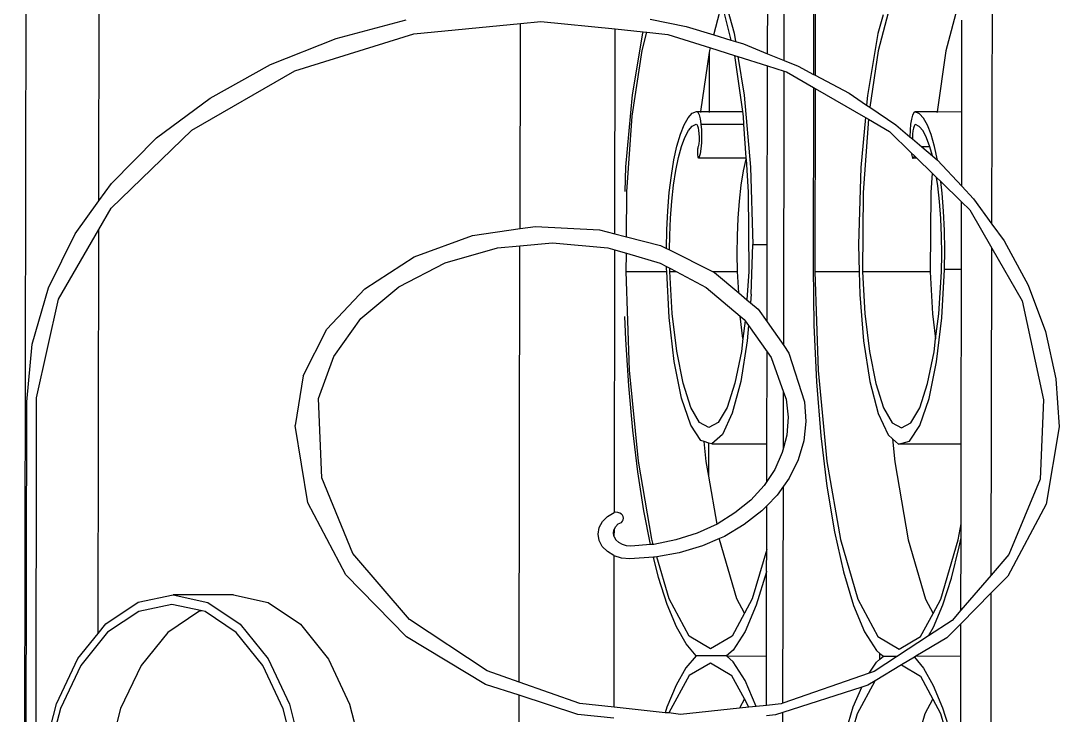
# Model space of a CAD drawing. Header units: millimetres. Extents: x 173236 to 801264, y -94969 to 615039.
# Drawn here: x 298375.4 to 298544.3, y -1535.5 to -1422.5 of the extents above; entities that cross this region are included whole.
import ezdxf

# ---------------------------------------------------------------- set-up
doc = ezdxf.new("R2010")
doc.units = ezdxf.units.MM
doc.header["$MEASUREMENT"] = 0
doc.layers.add('VOX-A-STAIRS-STEPS', color=140, linetype='Continuous')
doc.layers.add('VOX-A-WALL-PATT', color=233, linetype='Continuous')

# ---------------------------------------------------------------- blocks, each defined once
blk = doc.blocks.new('STAIR')
at = {"layer": 'VOX-A-WALL-PATT'}
for p, q in [((293682.29, 697.64), (293683.62, 1423.82)), ((293840.25, 1151.02), (293840.37, 1219.07)), ((293694.99, 1154.83), (293695.1, 1215.79)), ((293811.25, 1194.78), (293811.21, 1175.41)), ((293811.52, 1194.92), (293811.49, 1175.27)), ((293806.46, 1177.67), (293806.48, 1192.54)), ((293803.76, 1178.77), (293803.78, 1191.45)), ((293796.44, 1188.84), (293798.32, 1182.1)), ((293823.9, 1187.55), (293821.75, 1179.24)), ((293795.01, 1181.83), (293796.31, 1186.84)), ((293796.31, 1186.84), (293797.8, 1180.99)), ((293834.73, 1186.77), (293832.77, 1179.22)), ((293733.6, 1181.27), (293744.99, 1184.26)), ((293763.55, 1183.7), (293766.87, 1184.03)), ((293766.87, 1184.03), (293778.98, 1182.8)), ((293784.64, 1184.37), (293790.5, 1183.19)), ((293822.53, 1185.07), (293821.67, 1182.05)), ((293835.35, 1169.28), (293835.37, 1184.23)), ((293746.21, 1182), (293763.55, 1183.7)), ((293763.49, 1150.3), (293763.55, 1183.7)), ((293778.92, 1149.48), (293778.98, 1182.8)), ((293778.98, 1182.8), (293783.53, 1182.33)), ((293783.47, 1182.12), (293783.53, 1182.33)), ((293783.53, 1182.33), (293784.1, 1182.27)), ((293790.5, 1183.19), (293795.01, 1181.83)), ((293722.88, 1177), (293733.6, 1181.27)), ((293726.87, 1175.96), (293746.21, 1182)), ((293781.79, 1172.06), (293783.47, 1182.12)), ((293783.33, 1179.31), (293784.1, 1182.27)), ((293784.1, 1182.27), (293787.53, 1181.92)), ((293787.53, 1181.92), (293794.47, 1179.73)), ((293795.01, 1181.83), (293797.8, 1180.99)), ((293797.8, 1180.99), (293798.54, 1180.77)), ((293798.32, 1182.1), (293798.54, 1180.77)), ((293798.54, 1180.77), (293799.85, 1180.37)), ((293821.67, 1182.05), (293819.99, 1171.99)), ((293781.75, 1168.58), (293783.33, 1179.31)), ((293792.9, 1169.36), (293794.31, 1178.98)), ((293794.29, 1169.36), (293794.31, 1178.98)), ((293794.31, 1178.98), (293794.36, 1179.29)), ((293794.36, 1179.29), (293794.47, 1179.73)), ((293794.47, 1179.73), (293798.35, 1178.5)), ((293799.85, 1180.37), (293803.76, 1178.77)), ((293821.75, 1179.24), (293820.39, 1170.05)), ((293832.77, 1179.22), (293831.31, 1169.29)), ((293798.35, 1178.5), (293799.66, 1169.35)), ((293798.35, 1178.5), (293798.94, 1178.31)), ((293798.94, 1178.31), (293799.97, 1172.03)), ((293798.94, 1178.31), (293803.75, 1176.79)), ((293803.76, 1178.77), (293806.46, 1177.67)), ((293806.46, 1177.67), (293808.72, 1176.74)), ((293710.11, 1166.3), (293726.87, 1175.96)), ((293713.08, 1171.56), (293722.88, 1177)), ((293803.7, 1147.73), (293803.75, 1176.79)), ((293803.75, 1176.79), (293806.45, 1175.94)), ((293806.37, 1131.26), (293806.45, 1175.94)), ((293806.45, 1175.94), (293806.85, 1175.81)), ((293806.85, 1175.81), (293811.21, 1173.28)), ((293808.72, 1176.74), (293811.21, 1175.41)), ((293811.21, 1175.41), (293811.49, 1175.27)), ((293811.49, 1175.27), (293817.01, 1172.34)), ((293811.21, 1173.28), (293811.16, 1143.95)), ((293811.21, 1173.28), (293811.48, 1173.12)), ((293811.48, 1173.12), (293811.43, 1143.29)), ((293811.48, 1173.12), (293819.66, 1168.37)), ((293817.01, 1172.34), (293819.84, 1170.42)), ((293704.39, 1165.06), (293713.08, 1171.56)), ((293780.72, 1160.34), (293781.79, 1172.06)), ((293799.97, 1172.03), (293801, 1160.31)), ((293819.99, 1171.99), (293819.84, 1170.42)), ((293790.81, 1168.36), (293791.48, 1169.08)), ((293791.48, 1169.08), (293792.17, 1169.36)), ((293792.17, 1169.36), (293792.39, 1169.23)), ((293792.17, 1169.36), (293792.9, 1169.36)), ((293792.39, 1169.23), (293792.6, 1168.82)), ((293792.6, 1168.82), (293792.78, 1168.18)), ((293792.88, 1169.22), (293792.9, 1169.36)), ((293792.9, 1169.36), (293794.29, 1169.36)), ((293794.29, 1169.22), (293794.29, 1169.36)), ((293794.29, 1169.36), (293799.66, 1169.35)), ((293799.66, 1169.35), (293799.78, 1168.54)), ((293819.84, 1170.42), (293820.39, 1170.05)), ((293820.39, 1170.05), (293824.59, 1167.22)), ((293827.55, 1169.16), (293827.34, 1168.76)), ((293827.78, 1169.3), (293827.55, 1169.16)), ((293828.46, 1169.01), (293827.78, 1169.3)), ((293831.31, 1169.29), (293827.78, 1169.3)), ((293829.13, 1168.29), (293828.46, 1169.01)), ((293831.31, 1169.29), (293831.29, 1169.15)), ((293835.35, 1169.28), (293831.31, 1169.29)), ((293835.33, 1157.22), (293835.35, 1169.28)), ((293780.87, 1156.27), (293781.75, 1168.58)), ((293789.57, 1165.67), (293790.17, 1167.22)), ((293790.17, 1167.22), (293790.81, 1168.36)), ((293791.51, 1166.99), (293792.14, 1167.3)), ((293792.14, 1167.3), (293792.26, 1167.25)), ((293792.26, 1167.25), (293792.37, 1167.05)), ((293792.78, 1168.18), (293792.92, 1167.34)), ((293792.92, 1167.34), (293792.92, 1167.3)), ((293792.92, 1167.3), (293799.86, 1167.29)), ((293792.92, 1167.3), (293793.01, 1166.37)), ((293799.78, 1168.54), (293799.86, 1167.29)), ((293799.86, 1167.29), (293800.23, 1161.81)), ((293819.66, 1168.37), (293818.92, 1160.27)), ((293820.14, 1168.09), (293819.29, 1156.2)), ((293819.66, 1168.37), (293820.14, 1168.09)), ((293820.14, 1168.09), (293823.58, 1166.09)), ((293824.59, 1167.22), (293826.9, 1165.26)), ((293827.02, 1167.28), (293826.93, 1166.3)), ((293827.16, 1168.12), (293827.02, 1167.28)), ((293827.34, 1168.76), (293827.16, 1168.12)), ((293827.68, 1167.18), (293827.57, 1166.98)), ((293827.81, 1167.24), (293827.68, 1167.18)), ((293828.43, 1166.92), (293827.81, 1167.24)), ((293829.77, 1167.15), (293829.13, 1168.29)), ((293830.37, 1165.6), (293829.77, 1167.15)), ((293697, 1153.65), (293710.11, 1166.3)), ((293789.01, 1163.75), (293789.57, 1165.67)), ((293790.31, 1165.16), (293790.9, 1166.27)), ((293790.9, 1166.27), (293791.51, 1166.99)), ((293792.37, 1167.05), (293792.47, 1166.72)), ((293792.47, 1166.72), (293792.54, 1166.28)), ((293792.54, 1166.28), (293792.59, 1165.77)), ((293792.59, 1165.77), (293792.61, 1165.21)), ((293793.01, 1166.37), (293793.03, 1165.32)), ((293823.58, 1166.09), (293827.11, 1162.66)), ((293826.93, 1166.3), (293826.9, 1165.26)), ((293827.34, 1165.7), (293827.32, 1165.15)), ((293827.39, 1166.22), (293827.34, 1165.7)), ((293827.47, 1166.65), (293827.39, 1166.22)), ((293827.57, 1166.98), (293827.47, 1166.65)), ((293829.04, 1166.2), (293828.43, 1166.92)), ((293829.62, 1165.09), (293829.04, 1166.2)), ((293830.91, 1163.68), (293830.37, 1165.6)), ((293697.02, 1157.63), (293704.39, 1165.06)), ((293788.53, 1161.5), (293789.01, 1163.75)), ((293789.76, 1163.68), (293790.31, 1165.16)), ((293792.55, 1164.13), (293792.48, 1163.67)), ((293792.6, 1164.65), (293792.55, 1164.13)), ((293792.61, 1165.21), (293792.6, 1164.65)), ((293793, 1164.27), (293792.91, 1163.3)), ((293793.03, 1165.32), (293793, 1164.27)), ((293826.9, 1165.26), (293827.33, 1164.89)), ((293827.32, 1165.15), (293827.33, 1164.89)), ((293827.33, 1164.89), (293828.85, 1163.6)), ((293830.16, 1163.61), (293829.62, 1165.09)), ((293789.27, 1161.87), (293789.76, 1163.68)), ((293792.34, 1162.98), (293792.33, 1162.74)), ((293792.33, 1162.74), (293792.34, 1162.49)), ((293792.36, 1163.22), (293792.34, 1162.98)), ((293792.34, 1162.49), (293792.36, 1162.26)), ((293792.39, 1163.42), (293792.36, 1163.22)), ((293792.36, 1162.26), (293792.39, 1162.06)), ((293792.43, 1163.57), (293792.39, 1163.42)), ((293792.39, 1162.06), (293792.43, 1161.91)), ((293792.48, 1163.67), (293792.43, 1163.57)), ((293792.77, 1162.46), (293792.59, 1161.82)), ((293792.91, 1163.3), (293792.77, 1162.46)), ((293827.11, 1162.66), (293827.15, 1162.4)), ((293827.11, 1162.66), (293827.57, 1162.19)), ((293827.15, 1162.4), (293827.33, 1161.76)), ((293827.57, 1162.19), (293827.53, 1161.99)), ((293827.57, 1162.19), (293828.03, 1161.75)), ((293830.16, 1163.61), (293828.85, 1163.6)), ((293828.85, 1163.6), (293830.56, 1162.15)), ((293830.56, 1162.15), (293830.16, 1163.61)), ((293830.56, 1162.15), (293831.39, 1161.44)), ((293831.39, 1161.44), (293830.91, 1163.68)), ((293788.11, 1158.96), (293788.53, 1161.5)), ((293788.83, 1159.75), (293789.27, 1161.87)), ((293792.43, 1161.91), (293792.48, 1161.81)), ((293792.48, 1161.81), (293792.54, 1161.78)), ((293792.54, 1161.78), (293792.59, 1161.82)), ((293792.59, 1161.82), (293800.23, 1161.81)), ((293792.59, 1161.82), (293800.24, 1161.77)), ((293799.85, 1159.73), (293800.25, 1161.63)), ((293800.23, 1161.81), (293800.24, 1161.77)), ((293800.24, 1161.77), (293800.25, 1161.63)), ((293800.25, 1161.63), (293800.61, 1156.24)), ((293827.38, 1161.72), (293827.33, 1161.76)), ((293827.44, 1161.76), (293827.38, 1161.72)), ((293827.49, 1161.84), (293827.44, 1161.76)), ((293828.03, 1161.75), (293827.44, 1161.76)), ((293827.53, 1161.99), (293827.49, 1161.84)), ((293828.03, 1161.75), (293830.54, 1159.32)), ((293831.39, 1161.44), (293835.33, 1157.22)), ((293780.6, 1156.36), (293780.72, 1160.34)), ((293787.77, 1156.18), (293788.11, 1158.96)), ((293788.46, 1157.37), (293788.83, 1159.75)), ((293799.48, 1157.35), (293799.85, 1159.73)), ((293801, 1160.31), (293801.33, 1147.73)), ((293818.92, 1160.27), (293818.54, 1147.7)), ((293830.54, 1159.32), (293830.31, 1156.18)), ((293830.54, 1159.32), (293831.24, 1158.64)), ((293694.99, 1154.83), (293697.02, 1157.63)), ((293788.17, 1154.78), (293788.46, 1157.37)), ((293799.19, 1154.76), (293799.48, 1157.35)), ((293831.44, 1157.29), (293831.24, 1158.64)), ((293831.24, 1158.64), (293831.91, 1157.99)), ((293831.73, 1154.7), (293831.44, 1157.29)), ((293832.13, 1156.1), (293831.91, 1157.99)), ((293831.91, 1157.99), (293835.32, 1154.67)), ((293835.33, 1157.22), (293837.27, 1155.13)), ((293780.81, 1148.99), (293780.87, 1156.27)), ((293787.52, 1153.21), (293787.77, 1156.18)), ((293800.61, 1156.24), (293800.68, 1143.31)), ((293819.29, 1156.2), (293819.17, 1143.28)), ((293830.31, 1156.18), (293830.2, 1143.26)), ((293832.37, 1153.13), (293832.13, 1156.1)), ((293691.11, 1149.44), (293694.99, 1154.83)), ((293694.98, 1150.16), (293697, 1153.65)), ((293787.95, 1152.02), (293788.17, 1154.78)), ((293798.98, 1152), (293799.19, 1154.76)), ((293831.93, 1151.94), (293831.73, 1154.7)), ((293835.3, 1143.67), (293835.32, 1154.67)), ((293835.32, 1154.67), (293836.63, 1153.39)), ((293837.27, 1155.13), (293840.25, 1151.02)), ((293787.36, 1150.11), (293787.52, 1153.21)), ((293787.83, 1149.16), (293787.95, 1152.02)), ((293798.85, 1149.14), (293798.98, 1152)), ((293832.05, 1149.08), (293831.93, 1151.94)), ((293832.52, 1150.02), (293832.37, 1153.13)), ((293836.63, 1153.39), (293840.24, 1147.11)), ((293755.74, 1149.16), (293763.49, 1150.3)), ((293763.49, 1150.3), (293766, 1150.66)), ((293766, 1150.66), (293776.41, 1150.12)), ((293840.25, 1151.02), (293842.21, 1148.31)), ((293686.79, 1140.67), (293691.11, 1149.44)), ((293688.41, 1138.82), (293694.98, 1150.16)), ((293694.86, 1084.42), (293694.98, 1150.16)), ((293746.29, 1145.71), (293755.74, 1149.16)), ((293776.41, 1150.12), (293778.92, 1149.48)), ((293778.92, 1149.48), (293780.58, 1149.05)), ((293780.58, 1149.05), (293780.81, 1148.99)), ((293780.81, 1148.99), (293786.32, 1147.57)), ((293787.3, 1147.08), (293787.36, 1150.11)), ((293787.79, 1146.83), (293787.83, 1149.16)), ((293798.81, 1146.22), (293798.85, 1149.14)), ((293832.08, 1146.16), (293832.05, 1149.08)), ((293832.57, 1146.86), (293832.52, 1150.02)), ((293751.31, 1144.76), (293759.8, 1147.2)), ((293759.8, 1147.2), (293763.48, 1147.53)), ((293763.35, 1076.52), (293763.48, 1147.53)), ((293763.48, 1147.53), (293768.79, 1148.01)), ((293768.79, 1148.01), (293777.78, 1147.16)), ((293777.78, 1147.16), (293778.91, 1146.83)), ((293786.32, 1147.57), (293787.3, 1147.08)), ((293787.3, 1147.08), (293787.79, 1146.83)), ((293801.1, 1139.64), (293801.33, 1147.73)), ((293801.33, 1147.73), (293803.7, 1147.73)), ((293803.68, 1135.12), (293803.7, 1147.73)), ((293818.54, 1147.7), (293818.65, 1143.28)), ((293832.53, 1143.68), (293832.57, 1146.86)), ((293840.14, 1093.94), (293840.24, 1147.11)), ((293840.24, 1147.11), (293845.17, 1138.53)), ((293842.21, 1148.31), (293846.11, 1141.09)), ((293738.23, 1140.53), (293746.29, 1145.71)), ((293778.84, 1104.11), (293778.91, 1146.83)), ((293778.91, 1146.83), (293780.58, 1146.35)), ((293780.58, 1146.35), (293780.79, 1146.29)), ((293780.76, 1143.35), (293780.79, 1146.29)), ((293780.79, 1146.29), (293786.27, 1144.7)), ((293787.79, 1146.83), (293794.81, 1143.32)), ((293798.86, 1143.32), (293798.81, 1146.22)), ((293832.02, 1143.26), (293832.08, 1146.16)), ((293743.78, 1140.84), (293751.31, 1144.76)), ((293786.27, 1144.7), (293787.32, 1144.14)), ((293787.33, 1143.76), (293787.32, 1144.14)), ((293787.32, 1144.14), (293787.83, 1143.88)), ((293787.35, 1143.34), (293787.33, 1143.76)), ((293787.83, 1143.34), (293787.83, 1143.88)), ((293787.83, 1143.88), (293788.86, 1143.34)), ((293811.16, 1143.95), (293811.29, 1134.57)), ((293832.08, 1135.77), (293832.53, 1143.68)), ((293835.3, 1143.67), (293832.53, 1143.68)), ((293835.25, 1115.21), (293835.3, 1143.67)), ((293780.76, 1143.35), (293787.35, 1143.34)), ((293781.32, 1127.29), (293780.76, 1143.35)), ((293787.75, 1135.85), (293787.35, 1143.34)), ((293787.83, 1143.34), (293788.86, 1143.34)), ((293788.24, 1136.52), (293787.83, 1143.34)), ((293788.86, 1143.34), (293793.78, 1140.75)), ((293794.81, 1143.32), (293798.86, 1143.32)), ((293794.81, 1143.32), (293795.12, 1143.17)), ((293795.12, 1143.17), (293799.06, 1139.86)), ((293799.06, 1139.86), (293798.86, 1143.32)), ((293800.68, 1143.31), (293800.39, 1138.74)), ((293811.43, 1143.29), (293811.99, 1127.24)), ((293818.65, 1143.28), (293811.43, 1143.29)), ((293818.65, 1143.28), (293818.74, 1139.6)), ((293830.2, 1143.26), (293819.17, 1143.28)), ((293819.17, 1143.28), (293819.58, 1136.47)), ((293830.2, 1143.26), (293830.6, 1136.45)), ((293831.59, 1136.45), (293832.02, 1143.26)), ((293684.15, 1131.5), (293686.79, 1140.67)), ((293732.08, 1133.94), (293738.23, 1140.53)), ((293737.62, 1135.66), (293743.78, 1140.84)), ((293793.78, 1140.75), (293799.32, 1136.05)), ((293846.11, 1141.09), (293848.93, 1133.58)), ((293684.87, 1122.77), (293688.41, 1138.82)), ((293799.06, 1139.86), (293800.39, 1138.74)), ((293800.39, 1138.74), (293800.98, 1138.25)), ((293801.1, 1139.64), (293800.98, 1138.25)), ((293818.74, 1139.6), (293819.38, 1132.02)), ((293845.17, 1138.53), (293848.65, 1122.47)), ((293800.98, 1138.25), (293802.23, 1137.2)), ((293802.23, 1137.2), (293803.68, 1135.12)), ((293733.19, 1129.49), (293737.62, 1135.66)), ((293780.7, 1132.24), (293780.56, 1136.03)), ((293788.58, 1128.69), (293787.75, 1135.85)), ((293788.97, 1130.35), (293788.24, 1136.52)), ((293799.75, 1132.41), (293799.32, 1136.05)), ((293799.32, 1136.05), (293799.92, 1135.54)), ((293800.1, 1135.28), (293799.75, 1132.41)), ((293799.92, 1135.54), (293800.1, 1135.28)), ((293800.1, 1135.28), (293800.65, 1134.52)), ((293803.68, 1135.12), (293806.37, 1131.26)), ((293819.58, 1136.47), (293820.31, 1130.29)), ((293830.6, 1136.45), (293831.09, 1132.35)), ((293831.09, 1132.35), (293831.59, 1136.45)), ((293831.22, 1128.61), (293832.08, 1135.77)), ((293728.22, 1126.37), (293732.08, 1133.94)), ((293800.65, 1134.52), (293800.43, 1132.05)), ((293800.65, 1134.52), (293803.67, 1130.28)), ((293811.29, 1134.57), (293811.71, 1125.39)), ((293848.93, 1133.58), (293850.63, 1125.86)), ((293781.16, 1124.73), (293780.7, 1132.24)), ((293800.43, 1132.05), (293799.38, 1125.45)), ((293799.75, 1132.41), (293799.49, 1130.33)), ((293819.38, 1132.02), (293820.4, 1125.42)), ((293830.83, 1130.27), (293831.09, 1132.35)), ((293683.25, 1122.12), (293684.15, 1131.5)), ((293790, 1125.15), (293788.97, 1130.35)), ((293799.49, 1130.33), (293798.45, 1125.13)), ((293803.64, 1115.26), (293803.67, 1130.28)), ((293803.67, 1130.28), (293804.33, 1129.36)), ((293806.37, 1131.26), (293807.23, 1130.03)), ((293807.23, 1130.03), (293809.78, 1122.12)), ((293820.31, 1130.29), (293821.34, 1125.09)), ((293829.79, 1125.08), (293830.83, 1130.27)), ((293730.73, 1122.68), (293733.19, 1129.49)), ((293789.77, 1122.73), (293788.58, 1128.69)), ((293804.33, 1129.36), (293806.36, 1123.69)), ((293830.01, 1122.66), (293831.22, 1128.61)), ((293782.74, 1112.45), (293781.32, 1127.29)), ((293811.99, 1127.24), (293813.41, 1112.39)), ((293728.22, 1126.37), (293726.9, 1118.27)), ((293791.26, 1121.21), (293790, 1125.15)), ((293798.45, 1125.13), (293797.17, 1121.2)), ((293799.38, 1125.45), (293798.02, 1120.26)), ((293811.71, 1125.39), (293812.43, 1116.6)), ((293820.4, 1125.42), (293821.75, 1120.22)), ((293821.34, 1125.09), (293822.6, 1121.16)), ((293828.51, 1121.15), (293829.79, 1125.08)), ((293850.63, 1125.86), (293851.19, 1118.05)), ((293781.81, 1117.52), (293781.16, 1124.73)), ((293806.34, 1114.63), (293806.36, 1123.69)), ((293806.36, 1123.69), (293806.77, 1122.54)), ((293683.05, 1012.44), (293683.25, 1122.12)), ((293684.67, 1012.44), (293684.87, 1122.77)), ((293731.24, 1109.76), (293730.73, 1122.68)), ((293791.25, 1118.34), (293789.77, 1122.73)), ((293806.77, 1122.54), (293807.08, 1119.64)), ((293809.78, 1122.12), (293810, 1118.94)), ((293828.51, 1118.28), (293830.01, 1122.66)), ((293848.65, 1122.47), (293848.1, 1109.55)), ((293792.69, 1118.76), (293791.26, 1121.21)), ((293797.17, 1121.2), (293795.73, 1118.76)), ((293798.02, 1120.26), (293796.41, 1116.8)), ((293821.75, 1120.22), (293823.34, 1116.75)), ((293822.6, 1121.16), (293824.03, 1118.7)), ((293827.07, 1118.7), (293828.51, 1121.15)), ((293728.99, 1105.69), (293726.9, 1118.27)), ((293792.92, 1115.81), (293791.25, 1118.34)), ((293794.21, 1117.93), (293792.69, 1118.76)), ((293795.73, 1118.76), (293794.21, 1117.93)), ((293807.08, 1119.64), (293806.87, 1116.72)), ((293810, 1118.94), (293809.64, 1115.77)), ((293824.03, 1118.7), (293825.55, 1117.87)), ((293825.55, 1117.87), (293827.07, 1118.7)), ((293826.83, 1115.74), (293828.51, 1118.28)), ((293782.63, 1110.71), (293781.81, 1117.52)), ((293796.41, 1116.8), (293794.68, 1115.28)), ((293806.87, 1116.72), (293806.34, 1114.63)), ((293812.43, 1116.6), (293813.41, 1108.4)), ((293823.34, 1116.75), (293824.08, 1116.1)), ((293851.19, 1118.05), (293849.05, 1105.47)), ((293793.46, 1115.64), (293792.92, 1115.81)), ((293793.77, 1112.42), (293793.46, 1115.64)), ((293794.19, 1115.42), (293793.46, 1115.64)), ((293794.18, 1110.01), (293794.19, 1115.42)), ((293794.68, 1115.28), (293794.19, 1115.42)), ((293794.68, 1115.28), (293803.64, 1115.26)), ((293803.63, 1109.18), (293803.64, 1115.26)), ((293809.64, 1115.77), (293808.72, 1112.67)), ((293824.08, 1116.1), (293824.44, 1112.37)), ((293824.08, 1116.1), (293825.07, 1115.22)), ((293825.07, 1115.22), (293826.83, 1115.74)), ((293835.25, 1115.21), (293825.07, 1115.22)), ((293835.23, 1102.28), (293835.25, 1115.21)), ((293806.15, 1113.86), (293804.91, 1111.11)), ((293806.34, 1114.63), (293806.15, 1113.86)), ((293784.93, 1099.76), (293782.74, 1112.45)), ((293794.18, 1110.01), (293793.77, 1112.42)), ((293808.72, 1112.67), (293807.26, 1109.7)), ((293813.41, 1112.39), (293815.6, 1099.71)), ((293824.44, 1112.37), (293826.62, 1099.69)), ((293736.29, 1097.45), (293731.24, 1109.76)), ((293783.62, 1104.39), (293782.63, 1110.71)), ((293795.53, 1102.22), (293794.18, 1110.01)), ((293804.91, 1111.11), (293803.63, 1109.18)), ((293807.26, 1109.7), (293806.33, 1108.38)), ((293803.19, 1108.52), (293801.02, 1106.14)), ((293803.63, 1109.18), (293803.19, 1108.52)), ((293806.33, 1108.38), (293805.29, 1106.92)), ((293806.26, 1073.1), (293806.33, 1108.38)), ((293813.41, 1108.4), (293814.64, 1100.96)), ((293848.1, 1109.55), (293843, 1097.25)), ((293805.29, 1106.92), (293803.62, 1105.19)), ((293735.18, 1093.96), (293728.99, 1105.69)), ((293801.02, 1106.14), (293798.45, 1104.03)), ((293803.62, 1105.19), (293802.84, 1104.38)), ((293803.61, 1098.08), (293803.62, 1105.19)), ((293849.05, 1105.47), (293842.82, 1093.77)), ((293776.88, 1102.63), (293777.7, 1103.46)), ((293777.7, 1103.46), (293778.78, 1104.1)), ((293778.84, 1104.11), (293778.78, 1104.1)), ((293779.09, 1104.14), (293778.84, 1104.11)), ((293779.41, 1104.11), (293779.09, 1104.14)), ((293779.71, 1104.01), (293779.41, 1104.11)), ((293779.97, 1103.86), (293779.71, 1104.01)), ((293780.16, 1103.67), (293779.97, 1103.86)), ((293780.29, 1103.44), (293780.16, 1103.67)), ((293780.17, 1102.71), (293780.29, 1102.94)), ((293780.33, 1103.19), (293780.29, 1103.44)), ((293780.29, 1102.94), (293780.33, 1103.19)), ((293784.71, 1098.88), (293783.62, 1104.39)), ((293798.45, 1104.03), (293795.53, 1102.22)), ((293802.84, 1104.38), (293799.97, 1102.14)), ((293776.18, 1100.61), (293776.36, 1101.65)), ((293776.36, 1101.65), (293776.88, 1102.63)), ((293778.68, 1100.71), (293778.76, 1101.27)), ((293778.76, 1101.27), (293778.83, 1101.42)), ((293778.8, 1100.16), (293778.83, 1101.42)), ((293778.83, 1101.42), (293779.01, 1101.8)), ((293779.01, 1101.8), (293779.43, 1102.25)), ((293779.43, 1102.25), (293779.73, 1102.35)), ((293779.73, 1102.35), (293779.98, 1102.51)), ((293779.98, 1102.51), (293780.17, 1102.71)), ((293795.53, 1102.22), (293792.3, 1100.74)), ((293799.97, 1102.14), (293796.72, 1100.22)), ((293834.77, 1099.67), (293835.23, 1102.28)), ((293835.22, 1099.97), (293835.23, 1102.28)), ((293776.36, 1099.56), (293776.18, 1100.61)), ((293776.87, 1098.59), (293776.36, 1099.56)), ((293778.8, 1100.16), (293778.68, 1100.71)), ((293778.8, 1100.16), (293779.09, 1099.64)), ((293779.55, 1099.21), (293779.09, 1099.64)), ((293785.17, 1098.92), (293784.93, 1099.76)), ((293788.85, 1099.64), (293785.23, 1098.93)), ((293792.3, 1100.74), (293788.85, 1099.64)), ((293795.93, 1099.88), (293793.16, 1098.68)), ((293796.72, 1100.22), (293795.93, 1099.88)), ((293795.95, 1099.74), (293795.93, 1099.88)), ((293798.76, 1090.05), (293795.95, 1099.74)), ((293814.64, 1100.96), (293816.09, 1094.44)), ((293815.6, 1099.71), (293818.41, 1090.01)), ((293826.62, 1099.69), (293829.43, 1089.99)), ((293831.92, 1089.99), (293834.77, 1099.67)), ((293834.93, 1098.55), (293835.22, 1099.97)), ((293835.2, 1088.21), (293835.22, 1099.97)), ((293777.69, 1097.75), (293776.87, 1098.59)), ((293780.13, 1098.88), (293779.55, 1099.21)), ((293780.8, 1098.68), (293780.13, 1098.88)), ((293781.52, 1098.62), (293780.8, 1098.68)), ((293784.71, 1098.88), (293781.52, 1098.62)), ((293785.17, 1098.92), (293784.71, 1098.88)), ((293785.23, 1098.93), (293785.17, 1098.92)), ((293793.16, 1098.68), (293789.36, 1097.55)), ((293803.61, 1098.08), (293801.25, 1090.04)), ((293803.6, 1094.55), (293803.61, 1098.08)), ((293833.64, 1093.44), (293834.93, 1098.55)), ((293745.49, 1086.7), (293736.29, 1097.45)), ((293778.76, 1097.1), (293777.69, 1097.75)), ((293778.82, 1097.08), (293778.76, 1097.1)), ((293778.78, 1072.43), (293778.82, 1097.08)), ((293780.01, 1096.7), (293778.82, 1097.08)), ((293781.35, 1096.56), (293780.01, 1096.7)), ((293785.21, 1096.82), (293781.35, 1096.56)), ((293785.4, 1096.83), (293785.21, 1096.82)), ((293786.03, 1093.53), (293785.21, 1096.82)), ((293785.76, 1096.9), (293785.4, 1096.83)), ((293789.36, 1097.55), (293785.76, 1096.9)), ((293787.74, 1090.07), (293785.76, 1096.9)), ((293843, 1097.25), (293840.14, 1093.94)), ((293803.6, 1094.55), (293803.59, 1094.47)), ((293745.04, 1083.88), (293735.18, 1093.96)), ((293787.42, 1089.14), (293786.03, 1093.53)), ((293803.59, 1094.47), (293801.92, 1089.01)), ((293803.58, 1080.75), (293803.59, 1094.47)), ((293816.09, 1094.44), (293817.73, 1088.98)), ((293832.23, 1089.06), (293833.64, 1093.44)), ((293840.14, 1093.94), (293835.2, 1088.21)), ((293842.82, 1093.77), (293840.14, 1091.04)), ((293696.12, 1085.97), (293701.4, 1089.51)), ((293701.4, 1089.51), (293707.06, 1090.71)), ((293707.06, 1090.71), (293712.72, 1089.49)), ((293716.86, 1090.69), (293707.06, 1090.71)), ((293712.72, 1089.49), (293717.99, 1085.93)), ((293716.86, 1090.69), (293722.52, 1089.47)), ((293722.52, 1089.47), (293727.79, 1085.92)), ((293790.99, 1083.99), (293787.74, 1090.07)), ((293800, 1087.73), (293798.76, 1090.05)), ((293801.25, 1090.04), (293800, 1087.73)), ((293818.41, 1090.01), (293821.66, 1083.93)), ((293829.43, 1089.99), (293830.67, 1087.68)), ((293830.67, 1087.68), (293831.92, 1089.99)), ((293840.14, 1091.04), (293835.2, 1086.02)), ((293839.7, 851.78), (293840.14, 1091.04)), ((293701.47, 1088.01), (293696.42, 1084.63)), ((293706.88, 1089.16), (293701.47, 1088.01)), ((293711.27, 1087.99), (293706.21, 1084.61)), ((293711.78, 1088.1), (293706.88, 1089.16)), ((293711.78, 1088.1), (293711.27, 1087.99)), ((293712.3, 1087.99), (293711.78, 1088.1)), ((293717.34, 1084.59), (293712.3, 1087.99)), ((293788.92, 1085.52), (293787.42, 1089.14)), ((293800, 1087.73), (293797.97, 1083.97)), ((293801.92, 1089.01), (293800.11, 1084.73)), ((293817.73, 1088.98), (293819.53, 1084.69)), ((293830.73, 1085.44), (293832.23, 1089.06)), ((293835.2, 1088.21), (293833.76, 1086.54)), ((293758.13, 1078.35), (293745.49, 1086.7)), ((293828.64, 1083.92), (293830.67, 1087.68)), ((293833.76, 1086.54), (293829.92, 1084.03)), ((293691.57, 1080.34), (293694.86, 1084.42)), ((293696.42, 1084.63), (293692.07, 1079.24)), ((293694.86, 1084.42), (293696.12, 1085.97)), ((293706.21, 1084.61), (293701.87, 1079.23)), ((293721.66, 1079.19), (293717.34, 1084.59)), ((293717.99, 1085.93), (293722.52, 1080.29)), ((293727.79, 1085.92), (293732.32, 1080.27)), ((293790.49, 1082.72), (293788.92, 1085.52)), ((293800.11, 1084.73), (293798.18, 1081.71)), ((293819.53, 1084.69), (293821.45, 1081.67)), ((293829.92, 1084.03), (293830.73, 1085.44)), ((293835.2, 1086.02), (293832.93, 1083.72)), ((293835.19, 1080.69), (293835.2, 1086.02)), ((293757.89, 1076.13), (293745.04, 1083.88)), ((293792.13, 1080.77), (293790.49, 1082.72)), ((293794.48, 1081.91), (293790.99, 1083.99)), ((293797.97, 1083.97), (293794.48, 1081.91)), ((293821.66, 1083.93), (293825.15, 1081.86)), ((293829.92, 1084.03), (293824.86, 1080.71)), ((293825.15, 1081.86), (293828.64, 1083.92)), ((293832.93, 1083.72), (293827.88, 1080.71)), ((293798.18, 1081.71), (293797.05, 1080.76)), ((293821.45, 1081.67), (293822.03, 1081.18)), ((293822.03, 1080.25), (293822.03, 1081.18)), ((293822.03, 1081.18), (293822.58, 1080.71)), ((293688.08, 1073), (293691.57, 1080.34)), ((293722.52, 1080.29), (293725.98, 1072.93)), ((293732.32, 1080.27), (293735.78, 1072.91)), ((293792.13, 1080.77), (293790.48, 1078.83)), ((293794.48, 1079.62), (293790.98, 1077.56)), ((293797.05, 1080.76), (293792.13, 1080.77)), ((293797.96, 1077.54), (293794.48, 1079.62)), ((293798.17, 1079.81), (293797.05, 1080.76)), ((293797.05, 1080.76), (293803.58, 1080.75)), ((293800.09, 1076.79), (293798.17, 1079.81)), ((293803.56, 1072.73), (293803.58, 1080.75)), ((293820.3, 1077.96), (293821.45, 1079.77)), ((293824.86, 1080.71), (293821.09, 1078.24)), ((293825.56, 1079.32), (293821.24, 1076.74)), ((293821.45, 1079.77), (293822.03, 1080.25)), ((293822.03, 1080.25), (293822.58, 1080.71)), ((293822.58, 1080.71), (293824.86, 1080.71)), ((293827.63, 1080.55), (293825.56, 1079.32)), ((293825.56, 1079.32), (293828.63, 1077.49)), ((293827.88, 1080.71), (293827.63, 1080.55)), ((293827.63, 1080.55), (293829.13, 1078.76)), ((293835.19, 1080.69), (293827.88, 1080.71)), ((293835.15, 1061.42), (293835.19, 1080.69)), ((293692.07, 1079.24), (293688.73, 1072.22)), ((293701.87, 1079.23), (293698.53, 1072.21)), ((293724.97, 1072.16), (293721.66, 1079.19)), ((293763.35, 1076.52), (293758.13, 1078.35)), ((293790.48, 1078.83), (293788.9, 1076.03)), ((293820.3, 1077.96), (293806.26, 1073.1)), ((293821.09, 1078.24), (293820.3, 1077.96)), ((293829.13, 1078.76), (293830.71, 1075.96)), ((293763.35, 1074.36), (293757.89, 1076.13)), ((293773.22, 1073.05), (293763.35, 1076.52)), ((293788.9, 1076.03), (293787.39, 1072.42)), ((293790.98, 1077.56), (293787.71, 1071.49)), ((293799.98, 1073.78), (293797.96, 1077.54)), ((293801.87, 1072.55), (293800.09, 1076.79)), ((293818.38, 1071.43), (293821.24, 1076.74)), ((293820.04, 1076.02), (293819.08, 1075.71)), ((293821.24, 1076.74), (293820.04, 1076.02)), ((293828.63, 1077.49), (293830.65, 1073.72)), ((293830.71, 1075.96), (293832.2, 1072.34)), ((293763.26, 1027.2), (293763.35, 1074.36)), ((293772.87, 1071.25), (293763.35, 1074.36)), ((293819.08, 1075.71), (293806.26, 1071.59)), ((293817.7, 1072.47), (293819.08, 1075.71)), ((293685.88, 1064.45), (293688.08, 1073)), ((293725.98, 1072.93), (293728.15, 1064.37)), ((293735.78, 1072.91), (293737.95, 1064.35)), ((293778.78, 1072.43), (293773.22, 1073.05)), ((293799.98, 1073.78), (293799.16, 1072.26)), ((293800.7, 1072.42), (293799.98, 1073.78)), ((293801.87, 1072.55), (293800.7, 1072.42)), ((293803.56, 1072.73), (293801.87, 1072.55)), ((293805.97, 1073), (293803.56, 1072.73)), ((293806.26, 1073.1), (293805.97, 1073)), ((293829.4, 1071.41), (293830.65, 1073.72)), ((293830.65, 1073.72), (293831.89, 1071.41)), ((293688.73, 1072.22), (293686.63, 1064.04)), ((293698.53, 1072.21), (293696.43, 1064.03)), ((293727.05, 1063.97), (293724.97, 1072.16)), ((293778.77, 1070.63), (293772.87, 1071.25)), ((293787.1, 1071.5), (293778.78, 1072.43)), ((293787.39, 1072.42), (293787.1, 1071.5)), ((293787.71, 1071.49), (293787.1, 1071.5)), ((293787.71, 1071.49), (293787.69, 1071.44)), ((293789.6, 1071.22), (293787.71, 1071.49)), ((293799.16, 1072.26), (293789.6, 1071.22)), ((293800.7, 1072.42), (293799.16, 1072.26)), ((293805.04, 1071.19), (293803.56, 1071.04)), ((293806.26, 1071.59), (293805.04, 1071.19)), ((293805.85, 845.58), (293806.26, 1071.59)), ((293815.53, 1061.75), (293818.38, 1071.43)), ((293816.04, 1067.01), (293817.7, 1072.47)), ((293826.55, 1061.73), (293829.4, 1071.41)), ((293831.89, 1071.41), (293834.7, 1061.71)), ((293832.2, 1072.34), (293833.6, 1067.95))]:
    blk.add_line(p, q, dxfattribs=at)

msp = doc.modelspace()

# ---------------------------------------------------------------- block references
at = {"layer": 'VOX-A-STAIRS-STEPS'}
msp.add_blockref('STAIR', (4693.14, -2606.66), dxfattribs=at)

doc.saveas('drawing.dxf')
